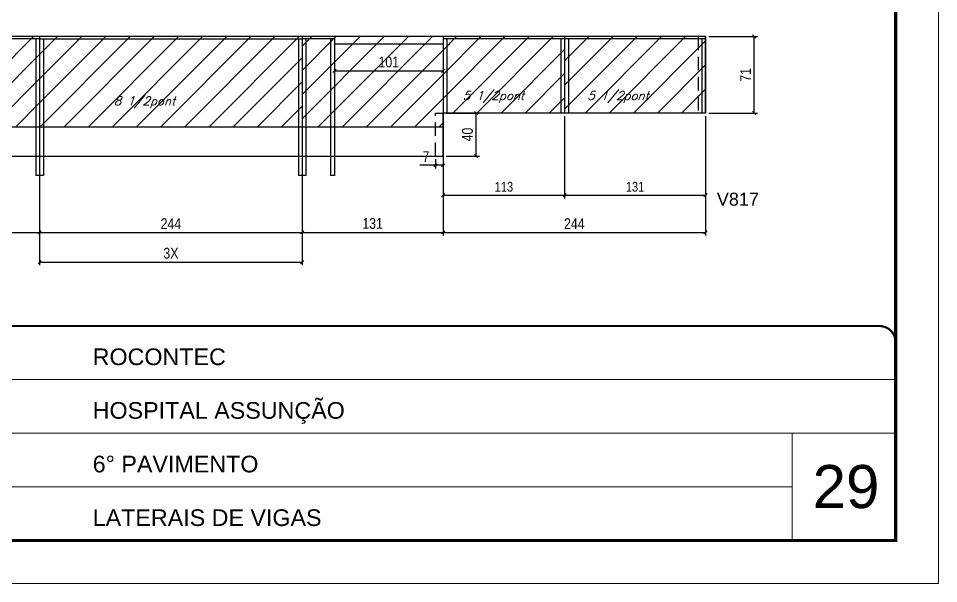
# Model space of a CAD drawing. Extents: x -20960 to -5926, y -2106 to 21915.
# Drawn here: x -11577 to -10722, y 12825 to 13350 of the extents above; entities that cross this region are included whole.
import ezdxf

# ---------------------------------------------------------------- set-up
doc = ezdxf.new("R2010")
doc.units = 0
for name, pattern in [('CONTINUO', [0]), ('DASHED', [0.75, 0.5, -0.25]), ('HIDDEN', [0.375, 0.25, -0.125])]:
    doc.linetypes.add(name, pattern=pattern)
for name, color, linetype in [('5', 5, 'Continuous'), ('COTA', 241, 'Continuous'), ('Painéis', 200, 'Continuous'), ('Reaproveitamento', 251, 'Continuous'), ('SARR_2.2x7', 40, 'Continuous'), ('SARR_3.5x7', 81, 'Continuous'), ('texto', 7, 'Continuous')]:
    doc.layers.add(name, color=color, linetype=linetype)
for name, color, linetype, lineweight in [('CARIMBO', 255, 'Continuous', 9), ('Folhas', 255, 'Continuous', 9), ('SARRAFO DE PRESSAO', 251, 'DASHED', 9)]:
    doc.layers.add(name, color=color, linetype=linetype, lineweight=lineweight)
doc.styles.add('ARIAL', font='arial.ttf')
doc.styles.add('COTA TECNICA', font='techl___.ttf', dxfattribs={"height": 10})
doc.styles.add('COTA TECNICA-50', font='techl___.ttf', dxfattribs={"height": 9})
doc.styles.add('Romans', font='romans.shx')
doc.styles.get("Standard").update_dxf_attribs({"font": 'arial.ttf'})
doc.dimstyles.new('COTA PAINEL-50', dxfattribs={"dimtxt": 9, "dimasz": 3, "dimexe": 3, "dimexo": 3, "dimgap": 3, "dimtad": 1, "dimdec": 1, "dimzin": 12, "dimdsep": 46, "dimtxsty": 'COTA TECNICA-50', "dimblk1": 'OBLIQUE', "dimblk2": 'OBLIQUE', "dimsah": 1, "dimcen": 0.9, "dimclrd": 4, "dimclre": 4, "dimclrt": 240, "dimadec": 1, "dimazin": 3, "dimtfac": 1, "dimtdec": 1, "dimtmove": 0, "dimatfit": 3, "dimfxl": 1, "dimtolj": 1, "dimtzin": 12, "dimarcsym": 0})
doc.dimstyles.new('PAINEL', dxfattribs={"dimtxt": 10, "dimasz": 3, "dimexe": 3, "dimexo": 3, "dimgap": 3, "dimtad": 1, "dimdec": 1, "dimzin": 12, "dimdsep": 46, "dimtxsty": 'COTA TECNICA', "dimblk1": 'OBLIQUE', "dimblk2": 'OBLIQUE', "dimsah": 1, "dimcen": 0.9, "dimclrd": 4, "dimclre": 4, "dimclrt": 240, "dimadec": 1, "dimazin": 3, "dimtfac": 1, "dimtdec": 1, "dimtmove": 0, "dimatfit": 3, "dimfxl": 1, "dimtolj": 1, "dimtzin": 12, "dimarcsym": 0})
pattern_1 = [(45, (-1530.62, -3462.31), (-11.22532, 11.22532), [])]
pattern_2 = [(45, (-3156.5, -1148.575), (-11.22532, 11.22532), [])]

# ---------------------------------------------------------------- blocks, each defined once
blk = doc.blocks.new('9999999999')
at = {"color": 30, "linetype": 'CONTINUO'}
for p, q in [((98564.56, 34379.64), (99583.98, 34379.64)), ((98564.56, 34329.83), (99487.98, 34329.83)), ((99583.98, 34329.83), (99487.98, 34329.83)), ((99487.98, 34329.83), (99487.98, 34230.21)), ((98564.56, 34280.02), (99487.98, 34280.02))]:
    blk.add_line(p, q, dxfattribs=at)
at = {"color": 30, "linetype": 'CONTINUO', "const_width": 2}
blk.add_lwpolyline([(99583.98, 34230.21), (99583.98, 34414.45, 0.414214), (99568.98, 34429.45), (98228.98, 34429.45, 0.414214), (98213.98, 34414.45), (98213.98, 34245.21, 0.414214), (98228.98, 34230.21), (99583.98, 34230.21)], format="xyb", dxfattribs=at)
at = {"layer": 'Folhas'}
blk.add_lwpolyline([(98138.98, 34190.21), (99623.98, 34190.21), (99623.98, 35240.21), (98138.98, 35240.21)], close=True, dxfattribs=at)
at = {"layer": 'Folhas', "color": 30, "const_width": 3}
blk.add_lwpolyline([(98213.98, 34230.21), (99583.98, 34230.21), (99583.98, 35200.21), (98213.98, 35200.21)], close=True, dxfattribs=at)
at = {"color": 7, "linetype": 'Continuous', "ltscale": 5, "style": 'ARIAL'}
for s, height, p in [('ROCONTEC', 15.483, (98837.68, 34393.13)), ('HOSPITAL ASSUNÇÃO', 15.4829, (98837.68, 34343.32)), ('6° PAVIMENTO', 15.4829, (98837.68, 34293.51)), ('LATERAIS DE VIGAS', 15.4829, (98837.68, 34243.7))]:
    blk.add_text(s, height=height, dxfattribs=at).set_placement(p)
blk = doc.blocks.new('_Oblique')
at = {"color": 0, "linetype": 'ByBlock', "lineweight": -2}
blk.add_line((-0.5, -0.5), (0.5, 0.5), dxfattribs=at)
blk = doc.blocks.new('*D1105')
at = {"layer": 'COTA', "color": 4, "lineweight": -2, "ltscale": 25, "transparency": 16777216}
for p, q in [((-11557.62, 13219.47), (-11557.62, 13121.01)), ((-11313.62, 13219.47), (-11313.62, 13121.01)), ((-11557.62, 13124.01), (-11313.62, 13124.01))]:
    blk.add_line(p, q, dxfattribs=at)
at = {"layer": 'Defpoints', "color": 0, "ltscale": 25, "transparency": 16777216}
for p in [(-11557.62, 13222.47), (-11313.62, 13222.47), (-11313.62, 13124.01)]:
    blk.add_point(p, dxfattribs=at)
at = {"layer": 'COTA', "color": 4, "lineweight": -2, "ltscale": 25, "transparency": 16777216, "xscale": 3, "yscale": 3, "zscale": 3, "rotation": 180}
blk.add_blockref('_Oblique', (-11557.62, 13124.01), dxfattribs=at)
at = {"layer": 'COTA', "color": 4, "lineweight": -2, "ltscale": 25, "transparency": 16777216, "xscale": 3, "yscale": 3, "zscale": 3}
blk.add_blockref('_Oblique', (-11313.62, 13124.01), dxfattribs=at)
at = {"layer": 'COTA', "color": 240, "ltscale": 25, "transparency": 16777216, "insert": (-11435.62, 13132.23), "char_height": 10, "attachment_point": 5, "style": 'COTA TECNICA'}
blk.add_mtext('\\A1;3X', dxfattribs=at)
blk = doc.blocks.new('*D1106')
at = {"layer": 'COTA', "color": 4, "lineweight": -2, "ltscale": 25, "transparency": 16777216}
for p, q in [((-11801.62, 13219.47), (-11801.62, 13148.62)), ((-11557.62, 13219.47), (-11557.62, 13148.62)), ((-11801.62, 13151.62), (-11557.62, 13151.62))]:
    blk.add_line(p, q, dxfattribs=at)
at = {"layer": 'Defpoints', "color": 0, "ltscale": 25, "transparency": 16777216}
for p in [(-11801.62, 13222.47), (-11557.62, 13222.47), (-11557.62, 13151.62)]:
    blk.add_point(p, dxfattribs=at)
at = {"layer": 'COTA', "color": 4, "lineweight": -2, "ltscale": 25, "transparency": 16777216, "xscale": 3, "yscale": 3, "zscale": 3, "rotation": 180}
blk.add_blockref('_Oblique', (-11801.62, 13151.62), dxfattribs=at)
at = {"layer": 'COTA', "color": 4, "lineweight": -2, "ltscale": 25, "transparency": 16777216, "xscale": 3, "yscale": 3, "zscale": 3}
blk.add_blockref('_Oblique', (-11557.62, 13151.62), dxfattribs=at)
at = {"layer": 'COTA', "color": 240, "ltscale": 25, "transparency": 16777216, "insert": (-11679.62, 13159.7), "char_height": 10, "attachment_point": 5, "style": 'COTA TECNICA'}
blk.add_mtext('\\A1;244', dxfattribs=at)
blk = doc.blocks.new('*D1107')
at = {"layer": 'COTA', "color": 4, "lineweight": -2, "ltscale": 25, "transparency": 16777216}
for p, q in [((-11557.62, 13219.47), (-11557.62, 13148.62)), ((-11313.62, 13219.47), (-11313.62, 13148.62)), ((-11557.62, 13151.62), (-11313.62, 13151.62))]:
    blk.add_line(p, q, dxfattribs=at)
at = {"layer": 'Defpoints', "color": 0, "ltscale": 25, "transparency": 16777216}
for p in [(-11557.62, 13222.47), (-11313.62, 13222.47), (-11313.62, 13151.62)]:
    blk.add_point(p, dxfattribs=at)
at = {"layer": 'COTA', "color": 4, "lineweight": -2, "ltscale": 25, "transparency": 16777216, "xscale": 3, "yscale": 3, "zscale": 3, "rotation": 180}
blk.add_blockref('_Oblique', (-11557.62, 13151.62), dxfattribs=at)
at = {"layer": 'COTA', "color": 4, "lineweight": -2, "ltscale": 25, "transparency": 16777216, "xscale": 3, "yscale": 3, "zscale": 3}
blk.add_blockref('_Oblique', (-11313.62, 13151.62), dxfattribs=at)
at = {"layer": 'COTA', "color": 240, "ltscale": 25, "transparency": 16777216, "insert": (-11435.62, 13159.7), "char_height": 10, "attachment_point": 5, "style": 'COTA TECNICA'}
blk.add_mtext('\\A1;244', dxfattribs=at)
blk = doc.blocks.new('*D1098')
at = {"layer": 'COTA', "color": 4, "lineweight": -2, "ltscale": 25, "transparency": 16777216}
for p, q in [((-11313.62, 13219.47), (-11313.62, 13148.62)), ((-11182.62, 13219.47), (-11182.62, 13148.62)), ((-11313.62, 13151.62), (-11182.62, 13151.62))]:
    blk.add_line(p, q, dxfattribs=at)
at = {"layer": 'Defpoints', "color": 0, "ltscale": 25, "transparency": 16777216}
for p in [(-11313.62, 13222.47), (-11182.62, 13222.47), (-11182.62, 13151.62)]:
    blk.add_point(p, dxfattribs=at)
at = {"layer": 'COTA', "color": 4, "lineweight": -2, "ltscale": 25, "transparency": 16777216, "xscale": 3, "yscale": 3, "zscale": 3, "rotation": 180}
blk.add_blockref('_Oblique', (-11313.62, 13151.62), dxfattribs=at)
at = {"layer": 'COTA', "color": 4, "lineweight": -2, "ltscale": 25, "transparency": 16777216, "xscale": 3, "yscale": 3, "zscale": 3}
blk.add_blockref('_Oblique', (-11182.62, 13151.62), dxfattribs=at)
at = {"layer": 'COTA', "color": 240, "ltscale": 25, "transparency": 16777216, "insert": (-11248.12, 13159.84), "char_height": 10, "attachment_point": 5, "style": 'COTA TECNICA'}
blk.add_mtext('\\A1;131', dxfattribs=at)
blk = doc.blocks.new('*D1108')
at = {"layer": 'COTA', "color": 4, "lineweight": -2, "ltscale": 25, "transparency": 16777216}
for p, q in [((-10938.62, 13259.47), (-10938.62, 13148.62)), ((-11182.62, 13222.53), (-11182.62, 13148.62)), ((-11182.62, 13151.62), (-10938.62, 13151.62))]:
    blk.add_line(p, q, dxfattribs=at)
at = {"layer": 'Defpoints', "color": 0, "ltscale": 25, "transparency": 16777216}
for p in [(-10938.62, 13262.47), (-11182.62, 13225.53), (-10938.62, 13151.62)]:
    blk.add_point(p, dxfattribs=at)
at = {"layer": 'COTA', "color": 4, "lineweight": -2, "ltscale": 25, "transparency": 16777216, "xscale": 3, "yscale": 3, "zscale": 3, "rotation": 180}
blk.add_blockref('_Oblique', (-11182.62, 13151.62), dxfattribs=at)
at = {"layer": 'COTA', "color": 4, "lineweight": -2, "ltscale": 25, "transparency": 16777216, "xscale": 3, "yscale": 3, "zscale": 3}
blk.add_blockref('_Oblique', (-10938.62, 13151.62), dxfattribs=at)
at = {"layer": 'COTA', "color": 240, "ltscale": 25, "transparency": 16777216, "insert": (-11060.62, 13159.7), "char_height": 10, "attachment_point": 5, "style": 'COTA TECNICA'}
blk.add_mtext('\\A1;244', dxfattribs=at)
blk = doc.blocks.new('*D1109')
at = {"layer": 'COTA', "color": 4, "lineweight": -2, "ltscale": 25, "transparency": 16777216}
for p, q in [((-11179.62, 13262.47), (-11148.8, 13262.47)), ((-11151.8, 13222.47), (-11151.8, 13262.47)), ((-11179.62, 13222.47), (-11148.8, 13222.47))]:
    blk.add_line(p, q, dxfattribs=at)
at = {"layer": 'Defpoints', "color": 0, "ltscale": 25, "transparency": 16777216}
for p in [(-11182.62, 13262.47), (-11151.8, 13262.47), (-11182.62, 13222.47)]:
    blk.add_point(p, dxfattribs=at)
at = {"layer": 'COTA', "color": 4, "lineweight": -2, "ltscale": 25, "transparency": 16777216, "xscale": 3, "yscale": 3, "zscale": 3}
for p, rotation in [((-11151.8, 13262.47), 90), ((-11151.8, 13222.47), 270)]:
    blk.add_blockref('_Oblique', p, dxfattribs=dict(at, rotation=rotation))
at = {"layer": 'COTA', "color": 240, "ltscale": 25, "transparency": 16777216, "insert": (-11159.9, 13242.47), "char_height": 10, "attachment_point": 5, "rotation": 90, "style": 'COTA TECNICA'}
blk.add_mtext('\\A1;40', dxfattribs=at)
blk = doc.blocks.new('*D1110')
at = {"layer": 'COTA', "color": 4, "lineweight": -2, "ltscale": 25, "transparency": 16777216}
for p, q in [((-10935.62, 13333.47), (-10890.37, 13333.47)), ((-10893.37, 13262.47), (-10893.37, 13333.47)), ((-10935.62, 13262.47), (-10890.37, 13262.47))]:
    blk.add_line(p, q, dxfattribs=at)
at = {"layer": 'Defpoints', "color": 0, "ltscale": 25, "transparency": 16777216}
for p in [(-10938.62, 13333.47), (-10893.37, 13333.47), (-10938.62, 13262.47)]:
    blk.add_point(p, dxfattribs=at)
at = {"layer": 'COTA', "color": 4, "lineweight": -2, "ltscale": 25, "transparency": 16777216, "xscale": 3, "yscale": 3, "zscale": 3}
for p, rotation in [((-10893.37, 13333.47), 90), ((-10893.37, 13262.47), 270)]:
    blk.add_blockref('_Oblique', p, dxfattribs=dict(at, rotation=rotation))
at = {"layer": 'COTA', "color": 240, "ltscale": 25, "transparency": 16777216, "insert": (-10901.44, 13297.97), "char_height": 10, "attachment_point": 5, "rotation": 90, "style": 'COTA TECNICA'}
blk.add_mtext('\\A1;71', dxfattribs=at)
blk = doc.blocks.new('*D1111')
at = {"layer": 'COTA', "color": 4, "lineweight": -2, "ltscale": 25, "transparency": 16777216}
for p, q in [((-11189.62, 13219.47), (-11189.62, 13210.9)), ((-11182.62, 13219.47), (-11182.62, 13210.9)), ((-11189.62, 13213.9), (-11204.35, 13213.9)), ((-11182.62, 13213.9), (-11189.62, 13213.9))]:
    blk.add_line(p, q, dxfattribs=at)
at = {"layer": 'Defpoints', "color": 0, "ltscale": 25, "transparency": 16777216}
for p in [(-11189.62, 13222.47), (-11182.62, 13222.47), (-11189.62, 13213.9)]:
    blk.add_point(p, dxfattribs=at)
at = {"layer": 'COTA', "color": 4, "lineweight": -2, "ltscale": 25, "transparency": 16777216, "xscale": 3, "yscale": 3, "zscale": 3, "rotation": 180}
blk.add_blockref('_Oblique', (-11189.62, 13213.9), dxfattribs=at)
at = {"layer": 'COTA', "color": 4, "lineweight": -2, "ltscale": 25, "transparency": 16777216, "xscale": 3, "yscale": 3, "zscale": 3}
blk.add_blockref('_Oblique', (-11182.62, 13213.9), dxfattribs=at)
at = {"layer": 'COTA', "color": 240, "ltscale": 25, "transparency": 16777216, "insert": (-11198.49, 13221.97), "char_height": 10, "attachment_point": 5, "style": 'COTA TECNICA'}
blk.add_mtext('\\A1;7', dxfattribs=at)
blk = doc.blocks.new('*D1112')
at = {"layer": 'COTA', "color": 4, "lineweight": -2, "ltscale": 25, "transparency": 16777216}
for p, q in [((-11283.62, 13323.47), (-11283.62, 13298.74)), ((-11182.62, 13323.47), (-11182.62, 13298.74)), ((-11283.62, 13301.74), (-11182.62, 13301.74))]:
    blk.add_line(p, q, dxfattribs=at)
at = {"layer": 'Defpoints', "color": 0, "ltscale": 25, "transparency": 16777216}
for p in [(-11283.62, 13326.47), (-11182.62, 13326.47), (-11182.62, 13301.74)]:
    blk.add_point(p, dxfattribs=at)
at = {"layer": 'COTA', "color": 4, "lineweight": -2, "ltscale": 25, "transparency": 16777216, "xscale": 3, "yscale": 3, "zscale": 3, "rotation": 180}
blk.add_blockref('_Oblique', (-11283.62, 13301.74), dxfattribs=at)
at = {"layer": 'COTA', "color": 4, "lineweight": -2, "ltscale": 25, "transparency": 16777216, "xscale": 3, "yscale": 3, "zscale": 3}
blk.add_blockref('_Oblique', (-11182.62, 13301.74), dxfattribs=at)
at = {"layer": 'COTA', "color": 240, "ltscale": 25, "transparency": 16777216, "insert": (-11233.12, 13309.84), "char_height": 10, "attachment_point": 5, "style": 'COTA TECNICA'}
blk.add_mtext('\\A1;101', dxfattribs=at)
blk = doc.blocks.new('*D1122')
at = {"layer": 'COTA', "color": 4, "lineweight": -2, "transparency": 16777216}
for p, q in [((-11182.62, 13259.47), (-11182.62, 13183.23)), ((-11069.62, 13259.47), (-11069.62, 13183.23)), ((-11182.62, 13186.23), (-11069.62, 13186.23))]:
    blk.add_line(p, q, dxfattribs=at)
at = {"layer": 'Defpoints', "color": 0, "transparency": 16777216}
for p in [(-11182.62, 13262.47), (-11069.62, 13262.47), (-11069.62, 13186.23)]:
    blk.add_point(p, dxfattribs=at)
at = {"layer": 'COTA', "color": 4, "lineweight": -2, "transparency": 16777216, "xscale": 3, "yscale": 3, "zscale": 3, "rotation": 180}
blk.add_blockref('_Oblique', (-11182.62, 13186.23), dxfattribs=at)
at = {"layer": 'COTA', "color": 4, "lineweight": -2, "transparency": 16777216, "xscale": 3, "yscale": 3, "zscale": 3}
blk.add_blockref('_Oblique', (-11069.62, 13186.23), dxfattribs=at)
at = {"layer": 'COTA', "color": 240, "transparency": 16777216, "insert": (-11126.12, 13193.93), "char_height": 9, "attachment_point": 5, "style": 'COTA TECNICA-50'}
blk.add_mtext('\\A1;113', dxfattribs=at)
blk = doc.blocks.new('*D1123')
at = {"layer": 'COTA', "color": 4, "lineweight": -2, "transparency": 16777216}
for p, q in [((-11069.62, 13259.47), (-11069.62, 13183.23)), ((-10938.62, 13259.47), (-10938.62, 13183.23)), ((-11069.62, 13186.23), (-10938.62, 13186.23))]:
    blk.add_line(p, q, dxfattribs=at)
at = {"layer": 'Defpoints', "color": 0, "transparency": 16777216}
for p in [(-11069.62, 13262.47), (-10938.62, 13262.47), (-10938.62, 13186.23)]:
    blk.add_point(p, dxfattribs=at)
at = {"layer": 'COTA', "color": 4, "lineweight": -2, "transparency": 16777216, "xscale": 3, "yscale": 3, "zscale": 3, "rotation": 180}
blk.add_blockref('_Oblique', (-11069.62, 13186.23), dxfattribs=at)
at = {"layer": 'COTA', "color": 4, "lineweight": -2, "transparency": 16777216, "xscale": 3, "yscale": 3, "zscale": 3}
blk.add_blockref('_Oblique', (-10938.62, 13186.23), dxfattribs=at)
at = {"layer": 'COTA', "color": 240, "transparency": 16777216, "insert": (-11004.12, 13193.93), "char_height": 9, "attachment_point": 5, "style": 'COTA TECNICA-50'}
blk.add_mtext('\\A1;131', dxfattribs=at)

msp = doc.modelspace()

# ---------------------------------------------------------------- hatches: boundary and pattern name
at = {"layer": 'Reaproveitamento'}
h = msp.add_hatch(dxfattribs=at)
h.set_pattern_fill('ANSI31', color=256, scale=5)
h.set_pattern_definition(pattern_1)
h.paths.add_polyline_path([(-11557.62, 13249.47), (-11557.62, 13333.47), (-11801.62, 13333.47), (-11801.62, 13249.47)])
h = msp.add_hatch(dxfattribs=at)
h.set_pattern_fill('ANSI31', color=256, scale=5)
h.set_pattern_definition(pattern_1)
h.paths.add_polyline_path([(-11313.62, 13249.47), (-11313.62, 13333.47), (-11557.62, 13333.47), (-11557.62, 13249.47)])
at = {"layer": 'Reaproveitamento', "transparency": 33554684}
h = msp.add_hatch(dxfattribs=at)
h.set_pattern_fill('ANSI31', color=256, scale=5)
h.set_pattern_definition(pattern_2)
h.paths.add_polyline_path([(-11182.62, 13249.47), (-11182.62, 13262.47), (-11182.62, 13333.47), (-11313.62, 13333.47), (-11313.62, 13249.47)])
h = msp.add_hatch(dxfattribs=at)
h.set_pattern_fill('ANSI31', color=256, scale=5)
h.set_pattern_definition(pattern_2)
h.paths.add_polyline_path([(-11182.62, 13333.47), (-11182.62, 13262.47), (-11069.62, 13262.47), (-11069.62, 13333.47)])
at = {"layer": 'Reaproveitamento'}
h = msp.add_hatch(dxfattribs=at)
h.set_pattern_fill('ANSI31', color=256, scale=5)
h.set_pattern_definition(pattern_1)
h.paths.add_polyline_path([(-11069.62, 13333.47), (-11069.62, 13262.47), (-10938.62, 13262.47), (-10938.62, 13333.47)])

# ---------------------------------------------------------------- linework, layer by layer
at = {"layer": 'Painéis', "ltscale": 25}
for p, q in [((-10938.62, 13333.47), (-11801.62, 13333.47)), ((-11557.62, 13333.47), (-11557.62, 13222.47)), ((-11313.62, 13333.47), (-11313.62, 13222.47)), ((-11182.62, 13333.47), (-11182.62, 13262.47)), ((-11069.62, 13333.47), (-11069.62, 13262.47)), ((-10938.62, 13262.47), (-10938.62, 13333.47)), ((-11182.62, 13222.47), (-11182.62, 13262.47)), ((-10938.62, 13262.47), (-11182.62, 13262.47)), ((-10938.62, 13262.47), (-11182.62, 13262.47)), ((-11182.62, 13249.47), (-11801.62, 13249.47)), ((-11801.62, 13222.47), (-11182.62, 13222.47)), ((-11313.62, 13222.47), (-11182.62, 13222.47))]:
    msp.add_line(p, q, dxfattribs=at)
at = {"layer": 'SARR_2.2x7', "linetype": 'Continuous'}
for p, q in [((-11557.62, 13331.27), (-11786.62, 13331.27)), ((-11557.62, 13331.27), (-11313.62, 13331.27)), ((-11283.62, 13331.27), (-11313.62, 13331.27)), ((-11182.62, 13326.47), (-11283.62, 13326.47)), ((-11069.62, 13331.27), (-11182.62, 13331.27)), ((-10938.62, 13331.27), (-11069.62, 13331.27))]:
    msp.add_line(p, q, dxfattribs=at)
at = {"layer": 'SARR_2.2x7', "linetype": 'HIDDEN', "ltscale": 50}
for p, q in [((-10945.62, 13333.47), (-10945.62, 13262.47)), ((-11189.62, 13222.47), (-11189.62, 13262.47)), ((-11189.62, 13262.47), (-11182.62, 13262.47))]:
    msp.add_line(p, q, dxfattribs=at)
at = {"layer": 'SARR_3.5x7'}
for p, q in [((-11561.15, 13331.27), (-11561.15, 13204.47)), ((-11557.62, 13331.27), (-11557.62, 13204.47)), ((-11554.1, 13331.27), (-11554.1, 13204.47)), ((-11317.12, 13331.27), (-11317.12, 13204.47)), ((-11313.62, 13333.47), (-11313.62, 13222.47)), ((-11313.62, 13331.27), (-11313.62, 13204.47)), ((-11310.12, 13331.27), (-11310.12, 13204.47)), ((-11287.12, 13331.27), (-11287.12, 13204.47)), ((-11283.62, 13333.47), (-11283.62, 13204.47)), ((-11182.62, 13333.47), (-11182.62, 13244.47)), ((-11179.12, 13331.27), (-11179.12, 13262.47)), ((-11073.12, 13331.27), (-11073.12, 13262.47)), ((-11069.62, 13331.27), (-11069.62, 13262.47)), ((-11066.12, 13331.27), (-11066.12, 13262.47)), ((-10942.12, 13331.27), (-10942.12, 13262.47)), ((-10938.62, 13333.47), (-10938.62, 13262.47)), ((-11554.1, 13204.47), (-11561.15, 13204.47)), ((-11310.12, 13204.47), (-11317.12, 13204.47)), ((-11283.62, 13204.47), (-11287.12, 13204.47))]:
    msp.add_line(p, q, dxfattribs=at)

# ---------------------------------------------------------------- block references
at = {"layer": 'SARRAFO DE PRESSAO', "color": 6, "linetype": 'ByBlock'}
msp.add_blockref('9999999999', (-110345.98, -21364.84), dxfattribs=at)

# ---------------------------------------------------------------- texts
at = {"layer": '5', "linetype": 'Continuous'}
msp.add_text('V817', height=12, rotation=0.00004, dxfattribs=at).set_placement((-10928.14, 13176.42))
at = {"layer": 'CARIMBO', "style": 'ARIAL'}
msp.add_text('29', height=40, dxfattribs=at).set_placement((-10839.14, 12895.51))
at = {"layer": 'texto', "color": 2, "char_height": 8, "attachment_point": 5, "style": 'Romans'}
for s, insert in [('{\\Q19;\\C256;5 1/2pont}', (-11135.76, 13277.36)), ('{\\Q19;\\C256;5 1/2pont}', (-11019.94, 13277.36)), ('{\\Q19;\\C256;8 1/2pont}', (-11460.09, 13272.41))]:
    msp.add_mtext(s, dxfattribs=dict(at, insert=insert))

# ---------------------------------------------------------------- dimensions: what is measured, and where the dimension line sits
at = {"layer": 'COTA', "ltscale": 25}
for base, p1, p2, picture, middle in [((-11182.62, 13301.74), (-11283.62, 13326.47), (-11182.62, 13326.47), '*D1112', (-11233.12, 13309.84)), ((-11189.62, 13213.9), (-11182.62, 13222.47), (-11189.62, 13222.47), '*D1111', (-11198.49, 13221.97)), ((-11557.62, 13151.62), (-11801.62, 13222.47), (-11557.62, 13222.47), '*D1106', (-11679.62, 13159.7))]:
    dim = msp.add_linear_dim(base=base, p1=p1, p2=p2, dimstyle='PAINEL', dxfattribs=at)
    dim.commit()
    dim.dimension.update_dxf_attribs({"geometry": picture, "text_midpoint": middle})
for base, p1, p2, picture, middle in [((-10893.37, 13333.47), (-10938.62, 13262.47), (-10938.62, 13333.47), '*D1110', (-10901.44, 13297.97)), ((-11151.8, 13262.47), (-11182.62, 13222.47), (-11182.62, 13262.47), '*D1109', (-11159.9, 13242.47))]:
    dim = msp.add_linear_dim(base=base, p1=p1, p2=p2, angle=90, dimstyle='PAINEL', dxfattribs=at)
    dim.commit()
    dim.dimension.update_dxf_attribs({"geometry": picture, "text_midpoint": middle})
for base, p1, p2, picture, middle in [((-10938.62, 13151.62), (-11182.62, 13225.53), (-10938.62, 13262.47), '*D1108', (-11060.62, 13159.7)), ((-11313.62, 13151.62), (-11557.62, 13222.47), (-11313.62, 13222.47), '*D1107', (-11435.62, 13159.7)), ((-11182.62, 13151.62), (-11313.62, 13222.47), (-11182.62, 13222.47), '*D1098', (-11248.12, 13159.84))]:
    dim = msp.add_linear_dim(base=base, p1=p1, p2=p2, dimstyle='PAINEL', override={"dimtmove": 1}, dxfattribs=at)
    dim.commit()
    dim.dimension.update_dxf_attribs({"geometry": picture, "text_midpoint": middle})
at = {"layer": 'COTA'}
dim = msp.add_linear_dim(base=(-11069.62, 13186.23), p1=(-11182.62, 13262.47), p2=(-11069.62, 13262.47), dimstyle='COTA PAINEL-50', dxfattribs=at)
dim.commit()
dim.dimension.update_dxf_attribs({"geometry": '*D1122', "text_midpoint": (-11126.12, 13193.93)})
dim = msp.add_linear_dim(base=(-10938.62, 13186.23), p1=(-11069.62, 13262.47), p2=(-10938.62, 13262.47), dimstyle='COTA PAINEL-50', override={"dimtmove": 1}, dxfattribs=at)
dim.commit()
dim.dimension.update_dxf_attribs({"geometry": '*D1123', "text_midpoint": (-11004.12, 13193.93)})
at = {"layer": 'COTA', "ltscale": 25}
dim = msp.add_linear_dim(base=(-11313.62, 13124.01), p1=(-11557.62, 13222.47), p2=(-11313.62, 13222.47), text='3X', dimstyle='PAINEL', dxfattribs=at)
dim.commit()
dim.dimension.update_dxf_attribs({"geometry": '*D1105', "text_midpoint": (-11435.62, 13132.23)})

doc.saveas('drawing.dxf')
